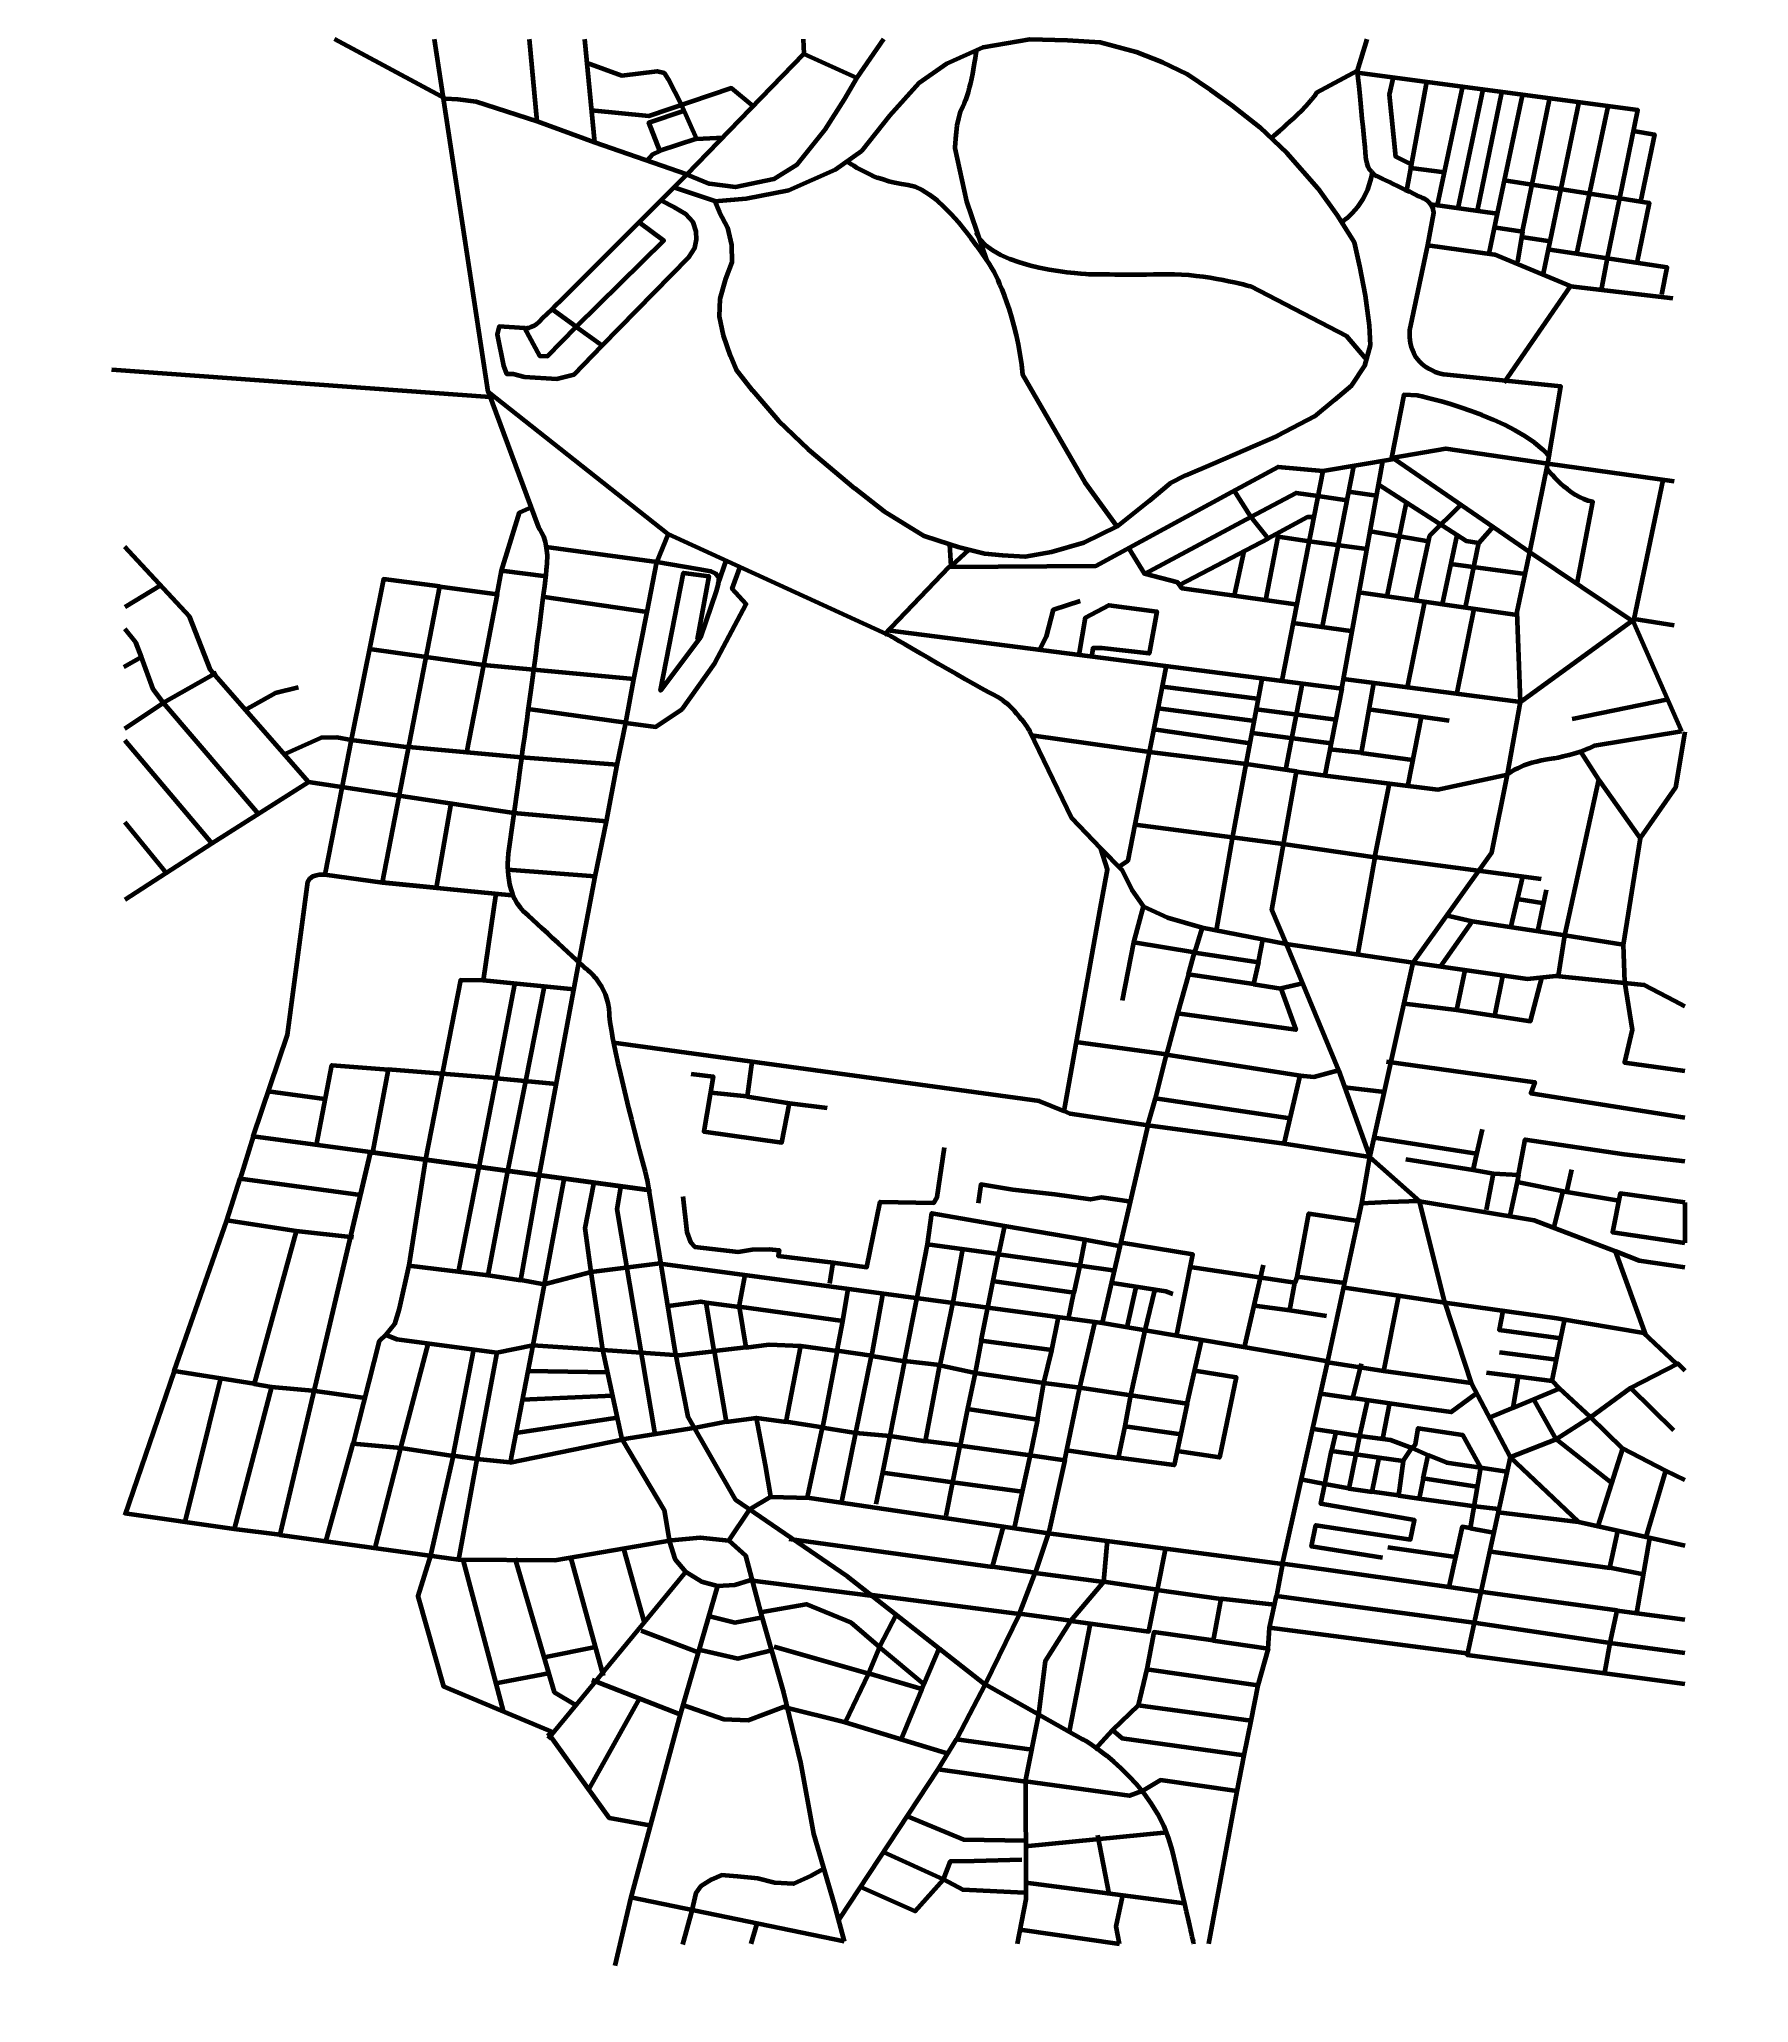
# Model space of a CAD drawing. Header units: millimetres. Extents: x -36 to 663, y -804 to -1.
import ezdxf

# ---------------------------------------------------------------- set-up
doc = ezdxf.new("R2010")
doc.units = ezdxf.units.MM
doc.header["$MEASUREMENT"] = 0
doc.layers.add('Layer 1', color=7, linetype='Continuous', lineweight=0)

msp = doc.modelspace()

# ---------------------------------------------------------------- linework, layer by layer
at = {"layer": 'Layer 1', "color": 73, "lineweight": 211, "true_color": 0x8cc63f}
for p, q in [((167.61, -34.82), (164.51, -1.19)), ((187.02, -1.19), (191.1, -43.33)), ((276.45, -1.19), (276.62, -7.13)), ((309.18, -1.19), (298.32, -16.9)), ((531.26, -18.65), (523.02, -62.98)), ((535.74, -68.97), (546.09, -20.38)), ((554.26, -21.72), (544.06, -70.19)), ((552.15, -71.28), (562.06, -23.01)), ((570.34, -24.14), (560.12, -72.41)), ((570.55, -79.72), (581.7, -25.1)), ((581.88, -83.84), (593.75, -26.74)), ((592.76, -88.94), (605.52, -28.61)), ((232.81, -41.86), (217.71, -46.85)), ((562.97, -141.5), (590.18, -102.07)), ((148.43, -147.53), (-6.35, -136.3)), ((501.35, -175.69), (488.57, -241.3)), ((488.86, -177.6), (472.06, -263.36)), ((499.34, -186.02), (510.84, -187.65)), ((515.13, -229.06), (523.11, -190.56)), ((430.29, -224.24), (466.49, -205.3)), ((508.37, -202.25), (532.14, -206.37)), ((537.81, -232.18), (543.77, -203.87)), ((547.19, -233.52), (552.64, -207.09)), ((171.29, -208.75), (216.5, -214.81)), ((241.69, -223.84), (245.06, -213.98)), ((452.76, -228.59), (456.72, -210.41)), ((571.6, -219.9), (541.25, -215.84)), ((13.6, -224.53), (-1, -233.36)), ((171.23, -220.77), (153.06, -218.45)), ((169.66, -228.98), (212.53, -235.27)), ((504.49, -227.41), (568.32, -236.54)), ((523.54, -266.18), (530.52, -231.13)), ((476.68, -239.79), (501.33, -243.19)), ((543.77, -268.41), (550.84, -233.34)), ((632.51, -240.89), (616.17, -238.28)), ((-1, -242.24), (3.51, -247.75)), ((5.89, -253.75), (3.51, -247.75)), ((145.65, -257.03), (138.69, -292.71)), ((480.38, -264.62), (473.54, -299.92)), ((463.07, -270.92), (423.27, -265.99)), ((496.66, -266.65), (489.72, -302.06)), ((590.84, -279.04), (630.07, -270.9)), ((203.82, -280.6), (163.95, -275)), ((461.07, -279.95), (421.51, -274.84)), ((494.17, -279.37), (461.78, -275.2)), ((540.49, -279.78), (507.68, -275.2)), ((523.75, -305.99), (529.24, -278.12)), ((34.53, -330.03), (-1, -287.83)), ((459.16, -289.04), (419.83, -283.3)), ((459.97, -284.76), (492.34, -289.02)), ((504.48, -292.97), (525.58, -295.81)), ((195.96, -321), (158.09, -317.6)), ((15.95, -342.02), (-1, -321.3)), ((191.38, -343.49), (155.58, -340.77)), ((565.74, -364.26), (570.6, -343.51)), ((568.35, -352.59), (579.4, -354.43)), ((580.23, -348.9), (576.61, -365.88)), ((462.53, -378.5), (464.54, -368.72)), ((537.01, -380.27), (549.87, -361.88)), ((407.01, -394.14), (411.59, -370.48)), ((508.1, -458.24), (525.87, -378.67)), ((546.95, -381.76), (543.46, -397.97)), ((562.47, -383.48), (559.1, -400.47)), ((460.57, -387.42), (471.67, -389.24)), ((80.61, -434.52), (57.68, -431.42)), ((253.43, -433.37), (238.68, -431.88)), ((497.77, -429.54), (514.06, -431.56)), ((417.36, -445.17), (420.43, -434.28)), ((555.86, -479.79), (558.61, -464.86)), ((588.71, -472.32), (590.65, -463.23)), ((583.5, -486.63), (587.03, -472.49)), ((636.92, -476.72), (636.92, -493.19)), ((69.06, -488.51), (40.71, -484.15)), ((391.6, -491.91), (406.23, -494.6)), ((620.91, -530.8), (608.51, -496.65)), ((457.04, -535.39), (464.57, -502.22)), ((292.61, -525.27), (294.74, -511.97)), ((384.69, -524.95), (387.12, -513.65)), ((408.92, -527.67), (412.4, -511.87)), ((475.38, -520.76), (490.32, -523)), ((378, -537.04), (380.66, -524.35)), ((433.44, -558.97), (439.21, -533.09)), ((196.54, -546.23), (163.81, -545.75)), ((549.53, -550.56), (513.71, -545.65)), ((561.16, -537.92), (584.43, -540.94)), ((38.26, -548.11), (23.54, -607.36)), ((58.96, -552.05), (77.26, -553.73)), ((75.88, -553.59), (97.1, -556.57)), ((585.62, -552.73), (566.67, -560.67)), ((614.69, -552.45), (632.3, -569.81)), ((198.6, -555.79), (161.54, -557.35)), ((487.99, -554.86), (501.2, -556.68)), ((584.31, -573.49), (574.81, -556.7)), ((200.5, -564.72), (158.85, -571.1)), ((244.87, -566.44), (257.29, -564.72)), ((407.99, -568.17), (430.75, -571.5)), ((81.31, -614.9), (92.33, -575.21)), ((584.31, -573.49), (606.88, -591.32)), ((611.42, -577.32), (601.37, -609.06)), ((384.18, -577.97), (405.3, -581.15)), ((308.83, -587.12), (306.11, -600.1)), ((628.98, -586.42), (620.91, -613.56)), ((519.77, -596.56), (528.2, -597.75)), ((549.14, -609.88), (559.38, -611.74)), ((270.69, -614.23), (353.77, -625.69)), ((543.06, -621.77), (515.45, -617.81)), ((181.2, -621.69), (194.57, -670.25)), ((203.02, -618.73), (211.35, -648.39)), ((620.03, -628.8), (606.18, -626.1)), ((469.1, -641.26), (447.21, -638.72)), ((393.67, -648.83), (385.18, -693.02)), ((617.25, -644.66), (636.92, -647.26)), ((233.46, -660.7), (210.2, -651.79)), ((169.85, -662.79), (192.21, -658.22)), ((466.46, -659.02), (462.35, -674)), ((172.23, -669.27), (150.66, -673.39)), ((416.84, -667.58), (413.34, -682.37)), ((188.8, -716.73), (209.45, -679.58)), ((316.22, -696.78), (324.91, -675.68)), ((459.42, -688.7), (456.63, -702.69)), ((395.69, -700.33), (402.82, -692.42)), ((453.65, -717.4), (442.17, -779.8)), ((367.15, -739.92), (425.26, -734.09)), ((401.53, -759.32), (396.88, -735.37)), ((293.14, -778.87), (205.93, -760.87)), ((432.21, -763.26), (367.38, -754.92)), ((257.44, -771.5), (254.99, -779.8)), ((365.05, -773.88), (405.79, -779.8))]:
    msp.add_line(p, q, dxfattribs=at)
at = {"layer": 'Layer 1', "color": 20, "lineweight": 211, "true_color": 0xf15a24}
msp.add_line((417.36, -445.19), (398.7, -525.92), dxfattribs=at)
at = {"layer": 'Layer 1', "color": 73, "lineweight": 211, "true_color": 0x8cc63f}
for points in [[(240.22, -67.34), (223.51, -61.72), (228.81, -56.47), (191.1, -43.33), (167.61, -34.82), (142.69, -26.83), (135.2, -25.84), (130.18, -25.55), (84.72, -1.19)], [(188.06, -10.82), (202.26, -15.98), (216.7, -14.23), (219.57, -14.89), (221.23, -17.45), (226.44, -27.82), (232.81, -41.86), (243.68, -41.39)], [(602.9, -102.96), (605.29, -90.68), (610.28, -66.13), (617.66, -30.19), (502.87, -14.86)], [(255.91, -28.51), (247.08, -21.21), (213.24, -32.58), (189.84, -30.3)], [(538.57, -55.65), (524.86, -53.82), (524.99, -52.4), (518.67, -49.3), (516.13, -23.82), (517.64, -17.23)], [(212.57, -50.8), (214.88, -48.12), (217.71, -46.85), (213.27, -35.2), (227.45, -30.48)], [(615.93, -38.61), (624.55, -40.17), (618.75, -67.45)], [(562.97, -58.77), (610.28, -66.13), (622.34, -68.02), (617.25, -92.65)], [(209.33, -75.93), (219.42, -83.43), (183.61, -118.72), (194.23, -126.35), (229.6, -90.25), (232.14, -86.49), (232.81, -83.04), (232.68, -79.79), (231.34, -75.93), (228.34, -72.7), (223.81, -70.01), (218.18, -67.16)], [(532.88, -68.57), (560.12, -72.41), (556.79, -88.74)], [(558.84, -78), (570.55, -79.72), (568.48, -92.21)], [(579.07, -96.95), (581.88, -83.84), (570.15, -82.16)], [(627.43, -105.48), (629.68, -94.53), (581.66, -87.26)], [(162.49, -119.34), (168.51, -130.61), (171.89, -130.7), (183.61, -118.72), (173.65, -111.55)], [(310.94, -242.71), (496.66, -266.65), (513.36, -173.62)], [(497.37, -262.68), (569.67, -272), (616.17, -238.28), (628.02, -181.43)], [(511.65, -183.18), (547.52, -206.29), (552.64, -207.09), (558.69, -200.22)], [(409.36, -209.03), (415.94, -219.7), (459.48, -196.4), (452.36, -185.2)], [(485.51, -196.55), (482.66, -196.61), (466.49, -205.3), (459.48, -196.4), (477.97, -186.68), (486.84, -187.9), (498.65, -189.56)], [(526.94, -230.62), (532.64, -204.06), (545.33, -191.49)], [(-22.29, -197.24)], [(127.84, -224.9), (104.76, -221.85), (91.59, -287.53), (87.71, -307.27), (80.84, -342.67), (104.36, -345.91), (111.21, -310.76), (127.84, -224.9), (151.27, -228.04), (153.06, -218.45), (160.38, -194.59), (164.29, -192.94)], [(147.6, -506.5), (160.88, -508.51), (168.58, -465.31), (184.65, -378.77), (191.38, -343.49), (195.96, -321), (200.33, -297.85), (203.82, -280.6), (207.16, -262.83), (212.53, -235.27), (216.5, -214.81), (221.19, -203.49)], [(344.09, -209.9), (339.79, -208.84), (336.34, -207.78)], [(465.53, -230.5), (470.65, -204.44), (483.23, -206.34), (506.92, -209.52)], [(-18.6, -216.68)], [(216.5, -214.81), (233.32, -217.67), (238.59, -218.62), (240.38, -219.51), (241.85, -221.42), (241.69, -223.84), (240.75, -226.75), (234.42, -245.57), (218.08, -267.47), (227.44, -219.34), (237.79, -220.66), (233.03, -246.55)], [(203.82, -280.6), (216.16, -282.34), (226.87, -275.07), (240.23, -256.18), (253.1, -232.13), (247.3, -225.8), (250.47, -217.29)], [(478.65, -232.34), (431.37, -225.69), (429.6, -223.33), (415.94, -219.7)], [(-27.73, -225.32)], [(-27.73, -225.32)], [(151.27, -228.04), (145.65, -257.03), (122.19, -253.77), (99.02, -250.46)], [(372.89, -251.15), (375.85, -245.28), (378.7, -234.25), (389.63, -230.73)], [(389.24, -252.87), (391.87, -237.57), (401.39, -232.55), (421.05, -235.12), (417.91, -252.33), (398.54, -250.12), (394.88, -250.09), (394.34, -253.76)], [(-5.86, -236.3)], [(-1, -233.36)], [(-1, -283.02), (14.87, -272.4), (10.62, -266.88), (5.89, -253.75), (-1.39, -257.94)], [(36.45, -260.19), (14.87, -272.4), (53.7, -317.86)], [(207.16, -262.83), (166.12, -258.93), (145.65, -257.03)], [(405.47, -339.51), (409.3, -336.91), (412.19, -322.2), (417.99, -292.58), (421.51, -274.84), (424.85, -258.01)], [(445.41, -365.48), (452.08, -327.14), (457.55, -297.6), (464.13, -262.78)], [(509.62, -264.41), (504.48, -292.97), (491.78, -291.57)], [(14.87, -272.4)], [(48.22, -275.37), (60.64, -268.35), (70, -266)], [(-3.59, -284.75)], [(63.65, -293.69), (79.37, -286.68), (85.67, -286.53), (91.59, -287.53), (115.11, -290.63)], [(636.92, -284.35), (633.06, -307.1), (618.63, -327.79)], [(200.33, -297.85), (161.23, -294.87), (115.11, -290.63)], [(601.77, -303.97), (618.63, -327.79), (611.67, -371.33), (587.79, -367.55), (601.77, -303.97), (594.58, -292.86)], [(-13.29, -306.06)], [(578.18, -344.52), (552.4, -341.09), (510.08, -335.5), (516.13, -305.46)], [(132.35, -313.66), (126.27, -348.08), (104.36, -345.91), (157.2, -351.14)], [(0.46, -322.55)], [(412.19, -322.2), (472.64, -330.13), (510.08, -335.5), (503.07, -375.43)], [(398.15, -332.08), (406.75, -340.68), (410.84, -348.91), (415.56, -355.7), (425.35, -360.24), (439.54, -364.33), (473.89, -371.04)], [(-35.98, -340.01)], [(51.53, -449.72), (65.48, -408.23), (73.79, -345.63), (74.61, -344.27), (75.84, -343.35), (77.35, -342.86), (78.68, -342.61), (80.84, -342.67)], [(182.64, -389.62), (145.72, -386.01), (150.88, -350.41)], [(433.98, -383.52), (436.4, -374.49), (411.59, -370.48), (415.56, -355.7)], [(585.27, -384.05), (587.79, -367.55), (549.87, -361.88), (539.24, -359.39)], [(656.73, -358.22)], [(439.54, -364.33), (436.4, -374.49), (462.53, -378.5), (460.57, -387.42), (433.98, -383.52), (429.48, -399.49)], [(611.67, -371.33), (612.25, -386.52), (615.36, -406.08), (612.25, -419.44), (636.92, -422.89)], [(522.24, -395.34), (543.46, -397.97), (573.77, -402.58), (578.56, -384.34)], [(158.36, -387.54), (150.95, -425.97), (128.79, -424.16), (106.63, -422.38), (100.29, -456.34), (51.53, -449.72), (46.19, -466.9), (95.34, -473.62)], [(145.72, -386.01), (136.26, -385.88), (122, -459.01), (115.18, -502.45), (147.6, -506.5), (155.68, -463.89), (163.01, -427.08), (170.58, -388.44)], [(480.6, -387.23), (471.67, -389.24), (477.78, -406.2), (429.48, -399.49), (424.96, -416.26), (387.91, -411.23)], [(648.22, -400.47)], [(475.32, -442.43), (420.43, -434.28), (424.96, -416.26), (480.6, -424.94)], [(77.39, -453.23), (83.71, -420.64), (106.63, -422.38)], [(230.62, -424.2), (239.59, -425.22), (235.8, -447.74), (267.67, -452.2), (270.84, -436.09)], [(255.35, -419.29), (253.43, -433.37), (270.84, -436.09), (286.15, -438.09)], [(514.84, -419.1), (575.56, -427.58), (573.99, -432.02), (636.92, -441.96)], [(636.92, -422.89)], [(135.54, -504.56), (143.93, -462.33), (150.95, -425.97), (175.47, -428.2)], [(509.9, -450.18), (551.65, -456.73), (550.28, -463.32), (554.19, -446.8)], [(636.92, -441.96)], [(636.92, -448.19)], [(636.92, -448.19)], [(287.29, -509.85), (288.66, -501.22), (302.42, -503.12), (307.8, -476.47), (329.76, -476.86), (331.21, -474.53), (334.21, -454.29)], [(509.9, -450.18)], [(522.78, -459.04), (550.28, -463.32), (558.61, -464.86), (568.93, -465.43), (571.6, -450.92), (612.12, -456.98), (636.92, -459.86)], [(660.11, -449.95)], [(568.93, -465.43), (568.31, -468.28), (565.43, -481.44)], [(636.92, -459.86)], [(656.72, -462.15)], [(19.18, -545.74), (40.71, -484.15), (46.19, -466.9)], [(115.18, -502.45), (111.17, -520.15), (109.34, -526.49), (105.73, -530.87), (110.17, -532.61), (151.13, -538.03), (165.9, -535.03), (194.53, -536.91), (189.75, -505.25), (187.25, -487.21), (190.76, -469.09)], [(178.69, -466.45), (170.47, -510.21), (160.88, -508.51)], [(215.89, -571.44), (200.29, -479.51), (201.8, -470.59)], [(410.44, -476.41), (398.31, -474.63), (393.83, -475.52), (379.28, -473.5), (362.1, -471.53), (348.97, -469.41), (347.98, -477.01)], [(568.31, -468.28), (588.71, -472.32), (609.9, -475.89)], [(636.92, -476.72), (610.45, -473.04), (607.38, -488.91), (636.92, -493.19)], [(656.73, -467.29)], [(227.12, -474.24), (228.86, -488.91), (230.26, -492.99), (232.07, -494.8), (249.78, -496.92), (255.51, -496), (262.53, -495.88), (266.52, -496.28), (266.11, -498.52), (288.66, -501.22)], [(308.9, -513.67), (304.32, -539.41), (290.31, -537.32), (284.35, -568.76), (297.91, -570.88), (304.32, -539.41), (317.78, -541.55), (311.86, -572.14), (308.83, -587.12), (337.62, -591.12), (340.63, -576.1), (326.36, -574.3), (332.31, -543.2), (346.67, -546.32), (343.52, -561.04), (372.17, -565.48), (374.83, -550.41), (378, -537.04), (349.12, -533.35), (351.84, -519.66), (356.24, -497.84), (327.19, -493.93), (329.04, -481.15), (358.67, -486.32), (391.6, -491.91), (389.52, -502.44), (404.02, -504.55)], [(331.21, -474.53)], [(478.4, -507.19), (483.1, -481.29), (503.23, -484.24)], [(636.92, -476.72)], [(654.38, -475.59)], [(92.48, -490.99), (69.06, -488.51), (51.92, -550.92), (58.96, -552.05), (43.72, -610.25)], [(358.67, -486.32), (356.24, -497.84), (389.52, -502.44), (387.12, -513.65), (353.67, -508.95)], [(341.53, -495.86), (337.7, -516.78), (332.31, -543.2), (317.78, -541.55), (323.15, -514.86), (327.19, -493.93)], [(429.04, -531.58), (432.3, -515.17), (435.71, -498), (406.57, -493.24)], [(650.42, -495.14)], [(217.86, -501.65), (189.75, -505.25), (170.47, -510.21), (165.9, -535.03), (163.81, -545.75), (156.51, -583.04), (142.9, -581.69), (135.47, -622.63)], [(460.89, -518.8), (475.38, -520.76), (477.44, -509.51), (434.69, -503.13)], [(636.92, -503.21)], [(221.34, -518.94), (234.48, -517.26), (236.69, -517.57), (250.28, -519.44), (252.62, -506.32)], [(383.32, -582.02), (384.18, -577.97), (389.54, -552.35), (410.41, -555.5), (433.44, -558.97), (428.06, -584.09), (405.3, -581.15), (407.99, -568.17), (410.41, -555.5), (416.19, -528.91), (420.12, -512.52)], [(402.88, -509.64), (424.64, -513.03), (427.56, -514.12)], [(497.72, -509.74), (478.4, -507.19), (477.44, -509.51)], [(538.75, -517.72), (519.82, -514.91), (497.72, -511.63)], [(156.51, -583.04), (202.43, -573.56), (194.53, -536.91), (225.63, -539.18), (240.03, -537.48), (236.69, -517.57)], [(263.24, -597.72), (260.95, -584.12), (257.29, -564.72), (269.45, -566.43), (275.4, -535.33), (290.31, -537.32), (292.61, -525.27), (250.28, -519.44), (252.99, -535.98), (240.03, -537.48), (244.87, -566.44), (232.5, -568.82), (202.43, -573.56), (219.54, -602.55), (221.73, -615.41), (223.96, -622.46), (228.34, -627.76), (234.81, -631.61), (241.42, -633.48), (248.44, -633.05), (254.63, -631.1), (305.04, -637.54)], [(519.82, -514.91), (513.71, -545.65), (490.95, -542.11)], [(562.48, -521.05), (560.99, -528.81), (586.22, -532.26)], [(349.12, -533.35), (346.67, -546.32), (374.83, -550.41), (389.54, -552.35), (395.68, -525.92)], [(636.92, -590.31), (628.98, -586.42), (611.42, -577.32), (598.32, -564.51), (585.62, -552.73), (582.64, -549.64), (586.22, -532.26), (587.72, -525.01)], [(644.48, -526.1)], [(644.48, -526.1)], [(105.73, -530.87), (103.05, -533.38), (92.33, -575.21), (111.82, -577.09), (123.17, -534.12)], [(101.34, -617.94), (111.82, -577.09), (133.32, -580.32), (141.77, -536.79)], [(252.99, -535.98), (262.48, -534.75), (275.4, -535.33)], [(51.92, -550.92), (19.18, -545.74), (-1, -604.62)], [(151.13, -538.03), (142.9, -581.69), (133.32, -580.32), (124.04, -621.06), (118.87, -637.66), (129.35, -674.57), (174.5, -693.54)], [(437.37, -545.57), (453.45, -548.08), (446.65, -581.03), (429.28, -578.42)], [(551.19, -555.27), (541.32, -562.48), (529.42, -560.76), (501.2, -556.68), (504.62, -542.6)], [(593.36, -607.3), (565.43, -580.83), (584.31, -573.49), (598.32, -564.51), (614.69, -552.45), (634.08, -542.55), (636.92, -545.42)], [(641.18, -543.98)], [(555.83, -546.28), (568.93, -547.92), (582.64, -549.64)], [(557.18, -564.64), (566.67, -560.67), (568.93, -547.92)], [(343.52, -561.04), (340.63, -576.1), (369.16, -580.07), (365.94, -594.94), (362.76, -609.19)], [(507.15, -557.54), (503.92, -572.1), (513.46, -573.38), (516.31, -558.67)], [(278.08, -597.84), (284.35, -568.76), (269.45, -566.43)], [(372.17, -565.48), (369.16, -580.07), (383.32, -582.02), (376.94, -611.02), (371.29, -628.11), (353.77, -625.69), (358.3, -609.19)], [(485.06, -569.25), (494.2, -570.56), (492.39, -578.21), (502.36, -579.67), (499.48, -593.69), (509.08, -595.04), (511.96, -581.03), (521.71, -582.41), (525.3, -577.06), (526.82, -575.66), (527.88, -569.03), (545.96, -571.69), (553.34, -585.06), (549.14, -609.88), (545.86, -609.39), (540.43, -634.03), (482.45, -625.86), (472.37, -624.41), (469.9, -637.59), (551.55, -648.56), (606.41, -656.69), (609.2, -643.57), (617.25, -644.66), (622.64, -613.95)], [(292.26, -599.09), (297.91, -570.88), (311.86, -572.14), (326.36, -574.3)], [(494.2, -570.56), (503.92, -572.1), (502.36, -579.67), (511.96, -581.03)], [(513.46, -573.38), (516.5, -573.79), (525.3, -577.06), (531.99, -580.04), (539.41, -583.02), (553.34, -585.06), (564.16, -586.67)], [(663.02, -571.78)], [(499.48, -593.69), (489.73, -591.9), (492.39, -578.21)], [(521.71, -582.41), (519.77, -596.56), (509.08, -595.04)], [(551.8, -593.01), (529.83, -589.5), (531.99, -580.04)], [(334.89, -604.89), (337.62, -591.12), (365.94, -594.94)], [(401.96, -590.98)], [(513.28, -621.94), (484.26, -617.36), (486.07, -608.66), (524.67, -614.56), (526.35, -606.58), (487.99, -599.98), (489.73, -591.9), (480.51, -590.11)], [(529.83, -589.5), (528.2, -597.75), (551.02, -600.88), (560.65, -601.99)], [(648.33, -592.98)], [(652.9, -586.39)], [(424.6, -617.94), (421.07, -635.08), (399.35, -631.87), (400.85, -614.78)], [(556.57, -619.34), (606.18, -626.1), (609.55, -611.14)], [(640.91, -617.76)], [(137.24, -622.72), (150.66, -673.39), (153.65, -684.7)], [(158.43, -622.09), (174.55, -676.97), (182.99, -681.91)], [(652.55, -620.41)], [(172.14, -696.02), (211.35, -648.39), (228.34, -627.76)], [(241.42, -633.48), (233.46, -660.7), (226.05, -686.04), (190.14, -672.07)], [(303.44, -636.97), (364.78, -644.86), (371.29, -628.11), (399.35, -631.87), (385.89, -647.78), (417.75, -652.08), (421.07, -635.08), (447.21, -638.72), (444, -655.73), (466.46, -659.02), (467.06, -650.68)], [(609.2, -643.57), (553.34, -635.9), (540.43, -634.03)], [(258.87, -644.16), (277.59, -640.92), (295.92, -648.43), (307.56, -658.52), (325.79, -673.67), (332.3, -658.31)], [(548.65, -661.28), (467.06, -650.68), (469.9, -637.59)], [(238.02, -645.85), (248.44, -648.5), (259.79, -646.32)], [(264.52, -658.23), (303.04, -669.24), (307.56, -658.52), (314.64, -644.88)], [(291.23, -769.6), (331.55, -708.38), (367.26, -713.48), (372.72, -686), (375.44, -664.07), (385.89, -647.78), (364.78, -644.86), (350.63, -673.9), (344.4, -685.9), (339.05, -696.19)], [(645.44, -648.38)], [(210.2, -651.79)], [(444, -655.73), (419.71, -652.34), (416.84, -667.58), (462.35, -674), (459.42, -688.7), (413.34, -682.37), (402.82, -692.42), (406.72, -695.79), (456.63, -702.69), (453.65, -717.4), (422.45, -712.86), (415.03, -717.4), (409.78, -719.25), (367.26, -713.48), (367.38, -754.92), (367.4, -761.58), (363.93, -779.8)], [(604.2, -669), (606.41, -656.69), (636.92, -660.89)], [(233, -659.3), (249.72, -663.12), (263.63, -659.76)], [(642.68, -661.68)], [(325.79, -673.67), (324.91, -675.68), (303.04, -669.24), (293.55, -689.22)], [(398.59, -670.13)], [(640.77, -673.43)], [(227.19, -682.14), (243.9, -687.94), (253.85, -688.34), (268.39, -682.88), (293.55, -689.22), (336.02, -702.13)], [(226.05, -686.04), (205.93, -760.87), (199.36, -788.77)], [(213.61, -731.45), (197.25, -728.49), (172.14, -693.54)], [(331.55, -708.38), (339.05, -696.19), (369.88, -700.33)], [(319.42, -727.88), (341.75, -737.17), (367.43, -737.59)], [(299.89, -756.46), (322.22, -766.45), (333.75, -753.52), (336.58, -745.99), (346.3, -745.89), (365.84, -745.29)], [(366.73, -759.01), (341.61, -757.73), (333.75, -753.52), (309.45, -742.44)], [(284.81, -749.17), (279.65, -751.95), (272.4, -755.28), (264.78, -754.92), (257.84, -753.12), (249.54, -752.22), (242.94, -751.71), (238.88, -753.52), (234.49, -756.2), (232.44, -759.08), (230.84, -766.21), (226.99, -780.03)], [(405.79, -779.8), (404.36, -772.74), (407, -760.63)], [(361.25, -793.81)], [(441.23, -803.88)]]:
    msp.add_lwpolyline(points, dxfattribs=at)
msp.add_lwpolyline([(357.93, -212.24), (350.73, -211.57), (344.09, -209.9), (336.86, -216.66), (336.34, -207.78), (325.8, -204.37), (309.57, -194.19), (297.51, -184.85), (278.53, -168.92), (266.46, -157.29), (255.83, -144.97), (249, -136.26), (246.61, -130.6), (243.86, -122.25), (242.21, -114.55), (242.51, -107.26), (244.74, -99.06), (247.34, -92.32), (247.28, -85.32), (245.58, -78.27), (242.2, -71.88), (240.22, -67.34), (253.09, -66.29), (270.46, -62.93), (289.54, -54.37), (300.4, -46.85), (311.82, -32.35), (323.81, -18.94), (335.14, -11.08), (349.94, -4.46), (369.11, -1.19), (384.52, -1.57), (397.77, -2.43), (412.49, -6.38), (423.3, -10.52), (433.21, -15.31), (442.93, -21.89), (451.73, -28.17), (463.12, -37.15), (474.22, -47.62), (486.8, -62.05), (494.67, -73.12), (501.7, -84.16), (503.87, -93.9), (506.18, -105.88), (507.81, -118.23), (508.24, -126.3), (505.91, -134.71), (500.65, -142.77), (493.46, -148.77), (485.51, -155.45), (470.34, -163.29), (443.95, -174.8), (432.78, -179.49), (426.36, -182.83), (417.75, -190.04), (404.73, -200.38), (391.15, -207.04), (377.86, -210.83), (367.14, -212.76)], close=True, dxfattribs=at)
at = {"layer": 'Layer 1', "color": 20, "lineweight": 211, "true_color": 0xf15a24}
for points in [[(309.57, -244.64), (336.07, -216.87), (395.99, -216.43), (451.62, -186.26), (470.65, -175.93), (488.86, -177.6), (518, -172.76), (573.57, -210.81), (615.71, -239.23), (635.58, -284.11)], [(158.09, -317.6), (74.09, -304.91), (34.04, -259.12), (25.5, -237.12), (-1, -208.74)], [(495.29, -422.65), (473.89, -371.04), (468.07, -357.18), (478.04, -300.55), (457.55, -297.6), (417.99, -292.58), (369.7, -285.87)], [(74.09, -304.91), (34.53, -330.03), (-1, -352.95)], [(525.87, -378.68), (572.58, -385.36), (584.18, -384.05), (620.28, -387.74), (632.51, -394.15), (636.92, -396.43)], [(473.09, -452.77), (479.64, -424.8), (485.19, -425.38), (495.29, -422.65), (508.1, -458.24), (473.09, -452.77), (417.36, -445.19), (385.49, -440.44), (383.09, -439.44), (373.04, -435.27), (198.86, -411.4)], [(76.28, -554.36), (99.49, -456.16), (62.34, -612.58), (135.47, -622.63), (174.87, -623), (222.6, -614.79), (234.28, -613.69), (245.97, -614.96), (252.74, -621.08), (258.87, -644.16), (268.39, -677.06), (275.36, -705.61), (280.62, -734.88), (289.21, -764.18), (293.14, -778.87)], [(659.91, -450.87)], [(245.97, -614.96), (254.61, -602.04), (263, -597.12), (279, -597.42), (376.7, -611.91), (472.37, -624.39), (490.95, -541.66), (504.86, -477.17), (508.1, -458.24), (528.41, -476.15), (575.25, -483.99), (608.51, -496.65), (618.18, -500.42), (636.92, -503.21)], [(633.47, -542.65), (620.15, -530.22), (584.52, -524.14), (538.75, -517.72), (528.41, -476.15), (515.49, -476.61), (504.86, -477.17)], [(217.86, -501.65), (398.7, -525.92), (490.95, -541.66)], [(636.92, -503.21)], [(538.75, -517.72), (549.53, -550.56), (565.43, -580.83), (560.53, -603.31), (547.85, -661.59), (636.92, -673.57)], [(62.34, -612.58), (43.72, -610.25), (-1, -603.93)], [(560.53, -603.31), (593.36, -607.28), (636.92, -616.93)]]:
    msp.add_lwpolyline(points, dxfattribs=at)
at = {"layer": 'Layer 1'}
msp.add_lwpolyline([(14.87, -272.4)], dxfattribs=at)
at = {"layer": 'Layer 1', "color": 18, "lineweight": 211, "true_color": 0x000000}
msp.add_lwpolyline([(203.82, -280.6)], dxfattribs=at)
at = {"layer": 'Layer 1', "color": 20, "lineweight": 211, "true_color": 0xf15a24}
for points, knots in [([(383.09, -439.44), (383.09, -439.44), (397.69, -357.63), (397.69, -357.63), (397.69, -357.63), (400.81, -340.59), (400.81, -340.59), (400.81, -340.59), (398.15, -332.08), (398.15, -332.08), (398.15, -332.08), (386.2, -319.55), (386.2, -319.55), (386.2, -319.55), (369.12, -284.02), (369.12, -284.02), (369.12, -284.02), (362.09, -273.03), (355.7, -269.98), (349.3, -266.92), (312.23, -245.23), (312.23, -245.23), (312.23, -245.23), (221.19, -203.49), (221.19, -203.49), (221.19, -203.49), (147.6, -145.28), (147.6, -145.28), (147.6, -145.28), (125.58, -1.19), (125.58, -1.19)], [0, 0, 0, 0, 1, 1, 1, 2, 2, 2, 3, 3, 3, 4, 4, 4, 5, 5, 5, 6, 6, 6, 7, 7, 7, 8, 8, 8, 9, 9, 9, 10, 10, 10, 10]), ([(473.89, -371.04), (473.89, -371.04), (525.87, -378.68), (525.87, -378.68), (525.87, -378.68), (558.03, -333.68), (558.03, -333.68), (558.03, -333.68), (564.36, -301.76), (564.36, -301.76), (564.36, -301.76), (569.67, -272), (569.67, -272), (569.67, -272), (568.34, -235.3), (568.34, -235.3), (568.34, -235.3), (573.57, -210.81), (573.57, -210.81), (573.57, -210.81), (580.84, -174.67), (580.84, -174.67), (580.84, -174.67), (586.25, -143.21), (586.25, -143.21), (586.25, -143.21), (538.33, -138.26), (538.33, -138.26), (538.33, -138.26), (523.1, -135.82), (524.51, -120.13), (524.51, -120.13), (531.76, -85.39), (531.76, -85.39), (531.76, -85.39), (559.09, -89.12), (559.09, -89.12), (559.09, -89.12), (590.18, -102.07), (590.18, -102.07), (590.18, -102.07), (632.02, -107.04), (632.02, -107.04)], [0, 0, 0, 0, 1, 1, 1, 2, 2, 2, 3, 3, 3, 4, 4, 4, 5, 5, 5, 6, 6, 6, 7, 7, 7, 8, 8, 8, 9, 9, 9, 10, 10, 10, 11, 11, 11, 12, 12, 12, 13, 13, 13, 14, 14, 14, 14]), ([(147.6, -145.28), (147.6, -145.28), (168.16, -200.84), (168.16, -200.84), (168.16, -200.84), (172.31, -205.73), (171.59, -215.61), (170.86, -225.5), (159.81, -305.16), (159.81, -305.16), (159.81, -305.16), (155.82, -334), (155.82, -334), (155.82, -334), (153.5, -349.77), (162.09, -357.72), (170.68, -365.67), (187.63, -381.16), (187.63, -381.16), (187.63, -381.16), (196.6, -387.49), (197.04, -399.56), (197.13, -402), (197.81, -406.22), (198.86, -411.4), (202.97, -431.93), (212.63, -467.59), (212.63, -467.59), (212.63, -467.59), (223.85, -537.39), (223.85, -537.39), (223.85, -537.39), (229.16, -564.31), (229.16, -564.31), (229.16, -564.31), (248.61, -598.11), (248.61, -598.11), (248.61, -598.11), (294.38, -629.48), (294.38, -629.48), (294.38, -629.48), (350.1, -673.24), (350.1, -673.24), (350.1, -673.24), (390.63, -696.09), (390.63, -696.09), (390.63, -696.09), (420.34, -712.57), (427.2, -741.73), (434.05, -770.9), (436.01, -779.8), (436.01, -779.8)], [0, 0, 0, 0, 1, 1, 1, 2, 2, 2, 3, 3, 3, 4, 4, 4, 5, 5, 5, 6, 6, 6, 7, 7, 7, 8, 8, 8, 9, 9, 9, 10, 10, 10, 11, 11, 11, 12, 12, 12, 13, 13, 13, 14, 14, 14, 15, 15, 15, 16, 16, 16, 17, 17, 17, 17]), ([(478.04, -300.55), (478.04, -300.55), (490.96, -302.24), (490.96, -302.24), (490.96, -302.24), (516.13, -305.47), (516.13, -305.47), (516.13, -305.47), (535.85, -307.93), (535.85, -307.93), (535.85, -307.93), (564.36, -301.76), (564.36, -301.76), (564.36, -301.76), (569.26, -296.9), (583.14, -295.15), (583.14, -295.15), (594.9, -293.07), (599.93, -289.88), (599.93, -289.88), (635.58, -284.11), (635.58, -284.11)], [0, 0, 0, 0, 1, 1, 1, 2, 2, 2, 3, 3, 3, 4, 4, 4, 5, 5, 5, 6, 6, 6, 7, 7, 7, 7]), ([(99.49, -456.16), (99.49, -456.16), (213.53, -471.7), (213.53, -471.7), (213.53, -471.7), (99.49, -456.16), (99.49, -456.16)], [0, 0, 0, 0, 1, 1, 1, 2, 2, 2, 2])]:
    msp.add_open_spline(points, degree=3, knots=knots, dxfattribs=at)
at = {"layer": 'Layer 1', "color": 73, "lineweight": 211, "true_color": 0x8cc63f}
for points, knots in [([(228.81, -56.47), (228.81, -56.47), (276.62, -7.13), (276.62, -7.13), (276.62, -7.13), (298.32, -16.9), (298.32, -16.9), (298.32, -16.9), (293.09, -25.79), (293.09, -25.79), (293.09, -25.79), (285.18, -38.19), (285.18, -38.19), (285.18, -38.19), (273.74, -52.47), (273.74, -52.47), (273.74, -52.47), (264.34, -58.32), (264.34, -58.32), (264.34, -58.32), (248.78, -61.68), (248.78, -61.68), (248.78, -61.68), (238.09, -60.27), (238.09, -60.27), (238.09, -60.27), (228.81, -56.47), (228.81, -56.47), (228.81, -56.47), (223.51, -61.72), (223.51, -61.72), (223.51, -61.72), (179.65, -105.66), (179.65, -105.66), (179.65, -105.66), (171.75, -113.43), (168.4, -116.68), (165.05, -119.93), (162.49, -119.34), (162.49, -119.34), (162.49, -119.34), (152.12, -118.68), (152.12, -118.68), (152.12, -118.68), (151.2, -121.83), (151.2, -121.83), (151.2, -121.83), (153.81, -134.68), (153.81, -134.68), (153.81, -134.68), (155.06, -138.03), (155.06, -138.03), (155.06, -138.03), (157.84, -138.03), (157.84, -138.03), (157.84, -138.03), (162.49, -139.25), (162.49, -139.25), (162.49, -139.25), (175.65, -140.07), (175.65, -140.07), (175.65, -140.07), (182.75, -138.21), (182.75, -138.21), (182.75, -138.21), (194.23, -126.35), (194.23, -126.35)], [0, 0, 0, 0, 1, 1, 1, 2, 2, 2, 3, 3, 3, 4, 4, 4, 5, 5, 5, 6, 6, 6, 7, 7, 7, 8, 8, 8, 9, 9, 9, 10, 10, 10, 11, 11, 11, 12, 12, 12, 13, 13, 13, 14, 14, 14, 15, 15, 15, 16, 16, 16, 17, 17, 17, 18, 18, 18, 19, 19, 19, 20, 20, 20, 21, 21, 21, 22, 22, 22, 22]), ([(347.16, -6.19), (347.16, -6.19), (344.73, -23.1), (341.65, -28.59), (338.56, -34.09), (338.44, -45.73), (338.44, -45.73), (338.44, -45.73), (343.13, -67.46), (343.13, -67.46), (343.13, -67.46), (351.37, -91.54), (351.37, -91.54)], [0, 0, 0, 0, 1, 1, 1, 2, 2, 2, 3, 3, 3, 4, 4, 4, 4]), ([(531.76, -85.39), (531.76, -85.39), (534.26, -72.14), (534.26, -72.14), (534.26, -72.14), (533.82, -68.01), (530.44, -66.48), (527.07, -64.95), (510.76, -57.1), (510.76, -57.1), (510.76, -57.1), (507.09, -54.91), (506.63, -50.39), (506.18, -45.86), (503.08, -14.16), (503.08, -14.16), (503.08, -14.16), (507.01, -1.19), (507.01, -1.19)], [0, 0, 0, 0, 1, 1, 1, 2, 2, 2, 3, 3, 3, 4, 4, 4, 5, 5, 5, 6, 6, 6, 6]), ([(503.08, -14.16), (503.08, -14.16), (486.33, -23.13), (486.33, -23.13), (481.98, -29.9), (467.76, -41.53), (467.76, -41.53)], [0, 0, 0, 0, 1, 1, 1, 2, 2, 2, 2]), ([(404.73, -200.38), (404.73, -200.38), (391.72, -182.37), (391.72, -182.37), (391.72, -182.37), (366.16, -138.41), (366.16, -138.41), (364.44, -115.4), (354.49, -96.27), (354.49, -96.27), (354.49, -96.27), (334.3, -62.69), (319.28, -60.87), (304.26, -59.05), (294.32, -51.06), (294.32, -51.06)], [0, 0, 0, 0, 1, 1, 1, 2, 2, 2, 3, 3, 3, 4, 4, 4, 5, 5, 5, 5]), ([(506.18, -131.59), (506.18, -131.59), (498.49, -122.63), (498.49, -122.63), (498.49, -122.63), (459.43, -102.31), (459.43, -102.31), (459.43, -102.31), (440.52, -97.04), (425.3, -97.34), (410.08, -97.63), (393.65, -97.32), (393.65, -97.32), (393.65, -97.32), (353.9, -95.83), (347.16, -80.25)], [0, 0, 0, 0, 1, 1, 1, 2, 2, 2, 3, 3, 3, 4, 4, 4, 5, 5, 5, 5]), ([(581.86, -171.98), (568.09, -155.45), (527.59, -146.8), (527.59, -146.8), (527.59, -146.8), (522.06, -146.49), (522.06, -146.49), (522.06, -146.49), (516.89, -172.34), (516.89, -172.34), (516.89, -172.34), (539.11, -168.48), (539.11, -168.48), (539.11, -168.48), (580.84, -174.67), (580.84, -174.67), (580.84, -174.67), (632.51, -181.83), (632.51, -181.83)], [0, 0, 0, 0, 1, 1, 1, 2, 2, 2, 3, 3, 3, 4, 4, 4, 5, 5, 5, 6, 6, 6, 6]), ([(592.89, -223.76), (592.89, -223.76), (599.26, -190.33), (599.26, -190.33), (589.11, -188.41), (580.48, -176.66), (580.48, -176.66)], [0, 0, 0, 0, 1, 1, 1, 2, 2, 2, 2])]:
    msp.add_open_spline(points, degree=3, knots=knots, dxfattribs=at)
msp.add_open_spline([(496.52, -76.03), (496.52, -76.03), (507.09, -69.36), (509.14, -55.65)], degree=3, dxfattribs=at)

doc.saveas('drawing.dxf')
